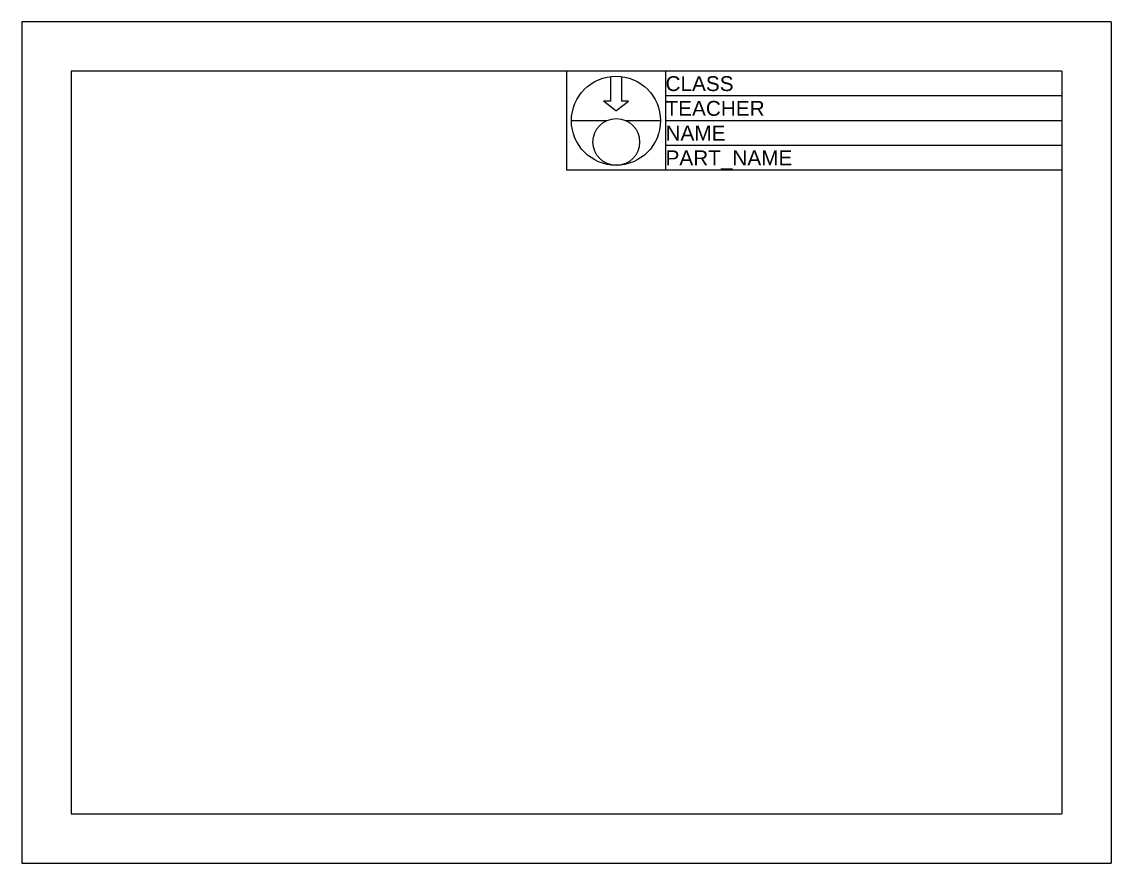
# Model space of a CAD drawing. Header units: inches. Extents: x 7.3 to 18.3, y 4.9 to 13.4.
import ezdxf

# ---------------------------------------------------------------- set-up
doc = ezdxf.new("R2010")
doc.units = ezdxf.units.IN
doc.header["$MEASUREMENT"] = 0
doc.styles.get("Standard").update_dxf_attribs({"font": 'arial.ttf'})

msp = doc.modelspace()

# ---------------------------------------------------------------- linework, layer by layer
for p, q in [((7.322, 13.435), (7.322, 4.935)), ((18.322, 13.435), (7.322, 13.435)), ((18.322, 13.435), (18.322, 4.935)), ((7.822, 12.935), (7.822, 5.435)), ((17.822, 12.935), (7.822, 12.935)), ((12.822, 12.935), (12.822, 11.935)), ((13.268, 12.881), (13.268, 12.632)), ((13.376, 12.881), (13.376, 12.632)), ((13.822, 12.935), (13.822, 11.935)), ((17.822, 12.935), (17.822, 5.435)), ((17.822, 12.685), (13.822, 12.685)), ((13.322, 12.535), (13.197, 12.632)), ((13.268, 12.632), (13.197, 12.632)), ((13.322, 12.535), (13.447, 12.632)), ((13.447, 12.632), (13.376, 12.632)), ((13.227, 12.435), (12.872, 12.435)), ((13.772, 12.435), (13.424, 12.435)), ((17.822, 12.435), (13.822, 12.435)), ((16.822, 12.435), (13.822, 12.435)), ((17.822, 12.435), (13.822, 12.435)), ((17.822, 12.185), (13.822, 12.185)), ((17.822, 11.935), (12.822, 11.935)), ((13.322, 11.985), (13.322, 11.985)), ((17.822, 11.935), (13.822, 11.935)), ((7.822, 5.435), (17.822, 5.435)), ((7.322, 4.935), (18.322, 4.935))]:
    msp.add_line(p, q)
for centre, radius in [((13.322, 12.435), 0.45), ((13.325, 12.22), 0.236)]:
    msp.add_circle(centre, radius)

# ---------------------------------------------------------------- texts
for tag, p, s in [('CLASS', (13.822, 12.735), 'CS102'), ('TEACHER', (13.822, 12.485), 'Prof. Cusack'), ('NAME', (13.822, 12.235), 'Radhakrishnan Thiyagarajan'), ('PART_NAME', (13.822, 11.985), 'Made Up Object')]:
    msp.add_attdef(tag, p, s, height=0.15)

doc.saveas('drawing.dxf')
